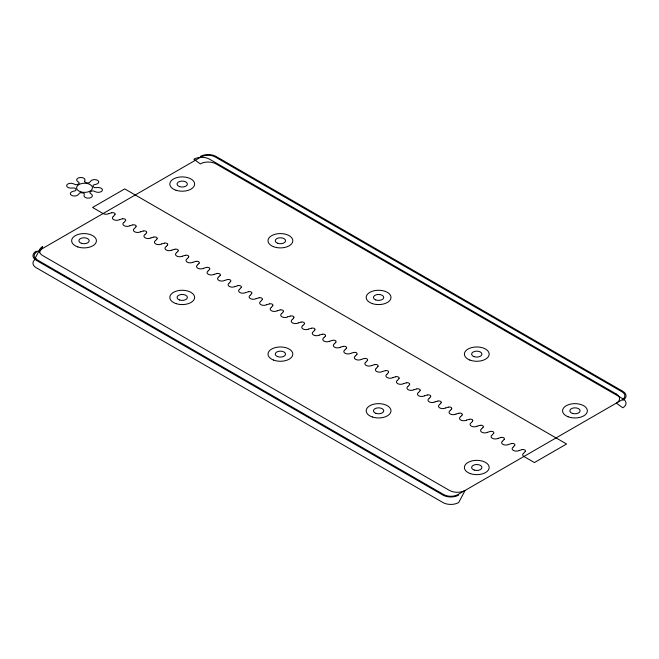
<?xml version="1.0" encoding="UTF-8"?>
<svg xmlns="http://www.w3.org/2000/svg" width="659" height="659" viewBox="0 0 659 659"><rect width="100%" height="100%" fill="white"/><g stroke="black" fill="none" stroke-linecap="round" stroke-linejoin="round"><path stroke-width="0.99" d="M35.479 257.587L38.7 251.516M39.433 252.562L42.654 246.491A11.112 6.417 0 0 0 42.654 255.56L449.43 490.411A11.112 6.417 0 0 0 465.139 490.411L458.689 502.553A11.112 6.417 0 0 1 442.972 502.553L36.204 267.711A11.112 6.417 0 0 1 36.204 258.641M114.88 214.694L113.702 216.086M125.399 220.773L124.222 222.157M135.919 226.844L134.724 228.245M146.446 232.915L145.235 234.332M156.982 238.962L155.779 240.378M167.485 245.066L166.29 246.466M178.004 251.137L176.81 252.545M188.523 257.216L187.329 258.616M199.043 263.287L197.848 264.687M209.562 269.358L208.351 270.775M220.106 275.404L218.887 276.838M230.601 281.508L229.406 282.909M241.12 287.579L239.925 288.988M251.639 293.659L250.445 295.059M262.158 299.73L260.948 301.147M272.686 305.801L271.475 307.218M283.222 311.847L281.994 313.289M293.725 317.951L292.514 319.368M304.244 324.022L303.033 325.439M314.78 330.068L313.552 331.51M325.299 336.139L324.071 337.589M335.826 342.21L334.591 343.66M346.346 348.29L345.11 349.731M356.865 354.361L355.662 355.778M367.384 360.432L366.165 361.865M377.904 366.503L376.701 367.928M388.423 372.582L387.204 374.015M398.942 378.653L397.707 380.103M409.461 384.724L408.275 386.133M419.981 390.803L418.778 392.22M430.5 396.875L429.289 398.308M441.019 402.946L439.825 404.371M451.539 409.025L450.328 410.458M462.066 415.096L460.83 416.546M472.585 421.167L471.399 422.576M483.105 427.246L481.902 428.663M493.624 433.317L492.405 434.751M504.143 439.388L502.941 440.813M514.663 445.468L513.443 446.901M525.157 451.572L523.946 452.988M108.941 213.59L111.668 212.799M119.46 219.669L122.187 218.87M129.98 225.74L132.706 224.941M140.499 231.811L143.225 231.021M151.018 237.891L153.745 237.092M161.537 243.962L164.264 243.163M172.057 250.033L174.783 249.242M182.576 256.112L185.303 255.313M193.095 262.183L195.822 261.384M203.615 268.254L206.349 267.463M214.134 274.333L216.869 273.534M224.653 280.404L227.388 279.605M235.181 286.476L237.907 285.676M245.7 292.555L248.427 291.756M256.219 298.626L258.946 297.827M266.738 304.697L269.465 303.898M277.258 310.776L279.984 309.977M287.777 316.847L290.504 316.048M298.296 322.918L301.023 322.119M308.816 328.998L311.542 328.198M319.335 335.069L322.062 334.27M329.854 341.14L332.589 340.341M340.373 347.211L343.108 346.42M350.893 353.29L353.628 352.491M361.42 359.361L364.147 358.562M371.94 365.432L374.666 364.641M382.459 371.511L385.185 370.712M392.978 377.582L395.705 376.783M403.497 383.653L406.224 382.863M414.017 389.733L416.743 388.934M424.536 395.804L427.263 395.005M435.055 401.875L437.782 401.084M445.575 407.954L448.301 407.155M456.094 414.025L458.829 413.226M466.613 420.096L469.348 419.297M477.132 426.175L479.867 425.376M487.66 432.246L490.387 431.447M498.179 438.317L500.906 437.518M508.699 444.397L511.425 443.598M519.218 450.468L521.944 449.669M523.65 453.235A4.176 2.414 0 0 0 523.889 456.489L534.416 462.56L566.567 443.993L124.732 188.902L92.573 207.47L103.092 213.541A4.176 2.414 0 0 0 108.735 213.681M522.159 449.619A2.414 1.392 0 0 1 524.704 449.94A2.414 1.392 0 0 1 525.264 451.415M519.012 450.558A4.176 2.414 0 0 1 513.369 450.41A4.176 2.414 0 0 1 513.13 447.156M511.639 443.548A2.414 1.392 0 0 1 514.185 443.869A2.414 1.392 0 0 1 514.745 445.344M508.493 444.479A4.176 2.414 0 0 1 502.85 444.339A4.176 2.414 0 0 1 502.603 441.085M501.12 437.477A2.414 1.392 0 0 1 503.665 437.798A2.414 1.392 0 0 1 504.226 439.265M497.973 438.408A4.176 2.414 0 0 1 492.331 438.268A4.176 2.414 0 0 1 492.084 435.014M490.601 431.398A2.414 1.392 0 0 1 493.146 431.727A2.414 1.392 0 0 1 493.706 433.194M487.454 432.337A4.176 2.414 0 0 1 481.811 432.197A4.176 2.414 0 0 1 481.564 428.935M480.081 425.327A2.414 1.392 0 0 1 482.627 425.648A2.414 1.392 0 0 1 483.179 427.123M476.935 426.258A4.176 2.414 0 0 1 471.292 426.118A4.176 2.414 0 0 1 471.045 422.864M469.554 419.256A2.414 1.392 0 0 1 472.108 419.577A2.414 1.392 0 0 1 472.66 421.043M466.415 420.187A4.176 2.414 0 0 1 460.773 420.047A4.176 2.414 0 0 1 460.526 416.793M459.035 413.185A2.414 1.392 0 0 1 461.588 413.506A2.414 1.392 0 0 1 462.14 414.972M455.896 414.116A4.176 2.414 0 0 1 450.254 413.976A4.176 2.414 0 0 1 450.006 410.714M448.515 407.105A2.414 1.392 0 0 1 451.069 407.427A2.414 1.392 0 0 1 451.621 408.901M445.369 408.036A4.176 2.414 0 0 1 439.734 407.896A4.176 2.414 0 0 1 439.487 404.642M437.996 401.034A2.414 1.392 0 0 1 440.541 401.356A2.414 1.392 0 0 1 441.102 402.83M434.849 401.965A4.176 2.414 0 0 1 429.215 401.825A4.176 2.414 0 0 1 428.968 398.571M427.477 394.963A2.414 1.392 0 0 1 430.022 395.285A2.414 1.392 0 0 1 430.582 396.751M424.33 395.894A4.176 2.414 0 0 1 418.696 395.754A4.176 2.414 0 0 1 418.449 392.492M416.958 388.884A2.414 1.392 0 0 1 419.503 389.205A2.414 1.392 0 0 1 420.063 390.68M413.811 389.815A4.176 2.414 0 0 1 408.176 389.675A4.176 2.414 0 0 1 407.929 386.421M406.438 382.813A2.414 1.392 0 0 1 408.984 383.134A2.414 1.392 0 0 1 409.544 384.609M403.292 383.744A4.176 2.414 0 0 1 397.649 383.604A4.176 2.414 0 0 1 397.41 380.35M395.919 376.742A2.414 1.392 0 0 1 398.464 377.063A2.414 1.392 0 0 1 399.024 378.53M392.772 377.673A4.176 2.414 0 0 1 387.13 377.533A4.176 2.414 0 0 1 386.891 374.271M385.4 370.663A2.414 1.392 0 0 1 387.945 370.984A2.414 1.392 0 0 1 388.505 372.459M382.253 371.602A4.176 2.414 0 0 1 376.61 371.454A4.176 2.414 0 0 1 376.363 368.2M374.88 364.592A2.414 1.392 0 0 1 377.426 364.913A2.414 1.392 0 0 1 377.986 366.388M371.734 365.523A4.176 2.414 0 0 1 366.091 365.383A4.176 2.414 0 0 1 365.844 362.129M364.361 358.521A2.414 1.392 0 0 1 366.906 358.842A2.414 1.392 0 0 1 367.467 360.308M361.214 359.452A4.176 2.414 0 0 1 355.572 359.312A4.176 2.414 0 0 1 355.325 356.049M353.842 352.441A2.414 1.392 0 0 1 356.387 352.763A2.414 1.392 0 0 1 356.939 354.237M350.695 353.381A4.176 2.414 0 0 1 345.052 353.232A4.176 2.414 0 0 1 344.805 349.978M343.314 346.37A2.414 1.392 0 0 1 345.868 346.692A2.414 1.392 0 0 1 346.42 348.166M340.176 347.301A4.176 2.414 0 0 1 334.533 347.161A4.176 2.414 0 0 1 334.286 343.907M332.795 340.299A2.414 1.392 0 0 1 335.349 340.621A2.414 1.392 0 0 1 335.901 342.087M329.657 341.23A4.176 2.414 0 0 1 324.014 341.09A4.176 2.414 0 0 1 323.767 337.828M322.276 334.22A2.414 1.392 0 0 1 324.829 334.541A2.414 1.392 0 0 1 325.381 336.016M319.129 335.159A4.176 2.414 0 0 1 313.495 335.011A4.176 2.414 0 0 1 313.247 331.757M311.756 328.149A2.414 1.392 0 0 1 314.302 328.47A2.414 1.392 0 0 1 314.862 329.945M308.61 329.08A4.176 2.414 0 0 1 302.975 328.94A4.176 2.414 0 0 1 302.728 325.686M301.237 322.078A2.414 1.392 0 0 1 303.783 322.399A2.414 1.392 0 0 1 304.343 323.866M298.09 323.009A4.176 2.414 0 0 1 292.456 322.869A4.176 2.414 0 0 1 292.209 319.615M290.718 315.999A2.414 1.392 0 0 1 293.263 316.328A2.414 1.392 0 0 1 293.823 317.795M287.571 316.938A4.176 2.414 0 0 1 281.937 316.79A4.176 2.414 0 0 1 281.69 313.536M280.199 309.928A2.414 1.392 0 0 1 282.744 310.249A2.414 1.392 0 0 1 283.304 311.723M277.052 310.859A4.176 2.414 0 0 1 271.409 310.719A4.176 2.414 0 0 1 271.17 307.465M269.679 303.857A2.414 1.392 0 0 1 272.225 304.178A2.414 1.392 0 0 1 272.785 305.644M266.533 304.787A4.176 2.414 0 0 1 260.89 304.647A4.176 2.414 0 0 1 260.651 301.394M259.16 297.786A2.414 1.392 0 0 1 261.705 298.107A2.414 1.392 0 0 1 262.266 299.573M256.013 298.716A4.176 2.414 0 0 1 250.371 298.576A4.176 2.414 0 0 1 250.123 295.314M248.641 291.706A2.414 1.392 0 0 1 251.186 292.028A2.414 1.392 0 0 1 251.746 293.502M245.494 292.637A4.176 2.414 0 0 1 239.851 292.497A4.176 2.414 0 0 1 239.604 289.243M238.121 285.635A2.414 1.392 0 0 1 240.667 285.957A2.414 1.392 0 0 1 241.227 287.423M234.975 286.566A4.176 2.414 0 0 1 229.332 286.426A4.176 2.414 0 0 1 229.085 283.172M227.602 279.564A2.414 1.392 0 0 1 230.148 279.886A2.414 1.392 0 0 1 230.699 281.352M224.455 280.495A4.176 2.414 0 0 1 218.813 280.355A4.176 2.414 0 0 1 218.566 277.093M217.075 273.485A2.414 1.392 0 0 1 219.628 273.806A2.414 1.392 0 0 1 220.18 275.281M213.936 274.416A4.176 2.414 0 0 1 208.293 274.276A4.176 2.414 0 0 1 208.046 271.022M206.555 267.414A2.414 1.392 0 0 1 209.109 267.735A2.414 1.392 0 0 1 209.661 269.21M203.417 268.345A4.176 2.414 0 0 1 197.774 268.205A4.176 2.414 0 0 1 197.527 264.951M196.036 261.343A2.414 1.392 0 0 1 198.59 261.664A2.414 1.392 0 0 1 199.142 263.13M192.889 262.274A4.176 2.414 0 0 1 187.255 262.134A4.176 2.414 0 0 1 187.008 258.872M185.517 255.264A2.414 1.392 0 0 1 188.062 255.585A2.414 1.392 0 0 1 188.622 257.059M182.37 256.203A4.176 2.414 0 0 1 176.736 256.054A4.176 2.414 0 0 1 176.488 252.801M174.997 249.193A2.414 1.392 0 0 1 177.543 249.514A2.414 1.392 0 0 1 178.103 250.988M171.851 250.123A4.176 2.414 0 0 1 166.216 249.983A4.176 2.414 0 0 1 165.969 246.73M164.478 243.122A2.414 1.392 0 0 1 167.024 243.443A2.414 1.392 0 0 1 167.584 244.909M161.331 244.052A4.176 2.414 0 0 1 155.697 243.912A4.176 2.414 0 0 1 155.45 240.65M153.959 237.042A2.414 1.392 0 0 1 156.504 237.364A2.414 1.392 0 0 1 157.064 238.838M150.812 237.981A4.176 2.414 0 0 1 145.169 237.833A4.176 2.414 0 0 1 144.931 234.579M143.44 230.971A2.414 1.392 0 0 1 145.985 231.293A2.414 1.392 0 0 1 146.545 232.767M140.293 231.902A4.176 2.414 0 0 1 134.65 231.762A4.176 2.414 0 0 1 134.411 228.508M132.92 224.9A2.414 1.392 0 0 1 135.466 225.221A2.414 1.392 0 0 1 136.026 226.688M129.774 225.831A4.176 2.414 0 0 1 124.131 225.691A4.176 2.414 0 0 1 123.884 222.429M122.401 218.821A2.414 1.392 0 0 1 124.946 219.142A2.414 1.392 0 0 1 125.507 220.617M119.254 219.76A4.176 2.414 0 0 1 113.612 219.612A4.176 2.414 0 0 1 113.364 216.358M111.882 212.75A2.414 1.392 0 0 1 114.427 213.071A2.414 1.392 0 0 1 114.987 214.546M458.689 495.107A11.112 6.417 0 0 1 442.972 495.107L36.204 260.256A11.112 6.417 0 0 1 36.204 251.186M200.311 156.438A11.112 6.417 0 0 1 216.028 156.438L622.796 391.289A11.112 6.417 0 0 1 622.796 400.359M84.698 181.217L84.789 181.859A1.697 0.98 0 0 0 85.176 182.238L85.563 182.428A4.168 2.405 0 0 0 88.314 182.848L88.808 182.798A1.697 0.98 0 0 0 89.467 182.584L90.802 181.003A4.168 2.405 0 0 1 97.524 180.311A4.168 2.405 0 0 1 96.338 184.199L93.594 184.965A1.697 0.98 0 0 0 93.216 185.344L93.133 185.632A4.168 2.405 0 0 0 93.866 187.222L94.196 187.444A1.697 0.98 0 0 0 94.847 187.667L97.894 187.543A4.168 2.405 0 0 1 102.277 190.558A4.168 2.405 0 0 1 95.868 191.909L93.339 190.921A1.697 0.98 0 0 0 92.581 190.921L92.103 191.019A4.168 2.405 0 0 0 90.085 192.189L89.921 192.461A1.697 0.98 0 0 0 89.912 192.898L91.626 194.356A4.168 2.405 0 0 1 89.286 198.062A4.168 2.405 0 0 1 84.064 195.525L84.278 193.771A1.697 0.98 0 0 0 83.891 193.392L83.504 193.202A4.168 2.405 0 0 0 80.752 192.782L80.258 192.832A1.697 0.98 0 0 0 79.599 193.046L78.264 194.627A4.168 2.405 0 0 1 71.543 195.319A4.168 2.405 0 0 1 72.729 191.44L75.472 190.665A1.697 0.98 0 0 0 75.851 190.286L75.933 189.998A4.168 2.405 0 0 0 75.2 188.408L74.871 188.186A1.697 0.98 0 0 0 74.22 187.963L71.172 188.087A4.168 2.405 0 0 1 66.79 185.072A4.168 2.405 0 0 1 73.198 183.721L75.736 184.709A1.697 0.98 0 0 0 76.485 184.709L76.963 184.611A4.168 2.405 0 0 0 78.981 183.441L79.146 183.169A1.697 0.98 0 0 0 79.154 182.732L77.441 181.274A4.168 2.405 0 0 1 79.78 177.568A4.168 2.405 0 0 1 85.003 180.105L84.698 181.217M201.16 156.924L37.044 251.672A9.918 5.725 0 0 0 37.044 259.77L443.82 494.621A9.918 5.725 0 0 0 457.84 494.621L621.956 399.873A9.918 5.725 0 0 0 621.956 391.776L215.18 156.924A9.918 5.725 0 0 0 201.16 156.924M616.346 394.041L209.57 159.19A11.112 6.417 0 0 0 193.861 159.19L200.311 163.893A11.112 6.417 0 0 1 216.028 163.893L622.796 398.736A11.112 6.417 0 0 1 622.796 407.806L616.346 403.11A11.112 6.417 0 0 0 616.346 394.041M81.452 243.319A5.157 2.974 0 0 0 89.196 240.741A5.157 2.974 0 0 0 81.452 238.163A5.157 2.974 0 0 0 81.452 243.319M179.643 186.637A5.157 2.974 0 0 0 187.378 184.05A5.157 2.974 0 0 0 179.643 181.472A5.157 2.974 0 0 0 179.643 186.637M179.643 300.01A5.157 2.974 0 0 0 187.378 297.431A5.157 2.974 0 0 0 179.643 294.853A5.157 2.974 0 0 0 179.643 300.01M277.513 243.204A5.157 2.974 0 0 0 285.553 240.955A5.157 2.974 0 0 0 278.156 238.064A5.157 2.974 0 0 0 277.513 243.204M277.513 356.585A5.157 2.974 0 0 0 285.553 354.328A5.157 2.974 0 0 0 278.156 351.436A5.157 2.974 0 0 0 277.513 356.585M375.704 299.894A5.157 2.974 0 0 0 383.736 297.637A5.157 2.974 0 0 0 376.338 294.754A5.157 2.974 0 0 0 375.704 299.894M376.017 413.382A5.157 2.974 0 0 0 383.752 410.804A5.157 2.974 0 0 0 376.017 408.226A5.157 2.974 0 0 0 376.017 413.382M473.887 356.585A5.157 2.974 0 0 0 481.927 354.328A5.157 2.974 0 0 0 474.529 351.436A5.157 2.974 0 0 0 473.887 356.585M474.2 470.073A5.157 2.974 0 0 0 481.935 467.495A5.157 2.974 0 0 0 474.2 464.908A5.157 2.974 0 0 0 474.2 470.073M572.391 413.382A5.157 2.974 0 0 0 580.126 410.804A5.157 2.974 0 0 0 572.391 408.226A5.157 2.974 0 0 0 572.391 413.382M77.836 246.944A12.397 7.158 0 0 0 96.428 240.741A12.397 7.158 0 0 0 77.836 234.546A12.397 7.158 0 0 0 77.836 246.944M176.019 190.253A12.397 7.158 0 0 0 194.619 184.05A12.397 7.158 0 0 0 176.019 177.856A12.397 7.158 0 0 0 176.019 190.253M176.019 303.626A12.397 7.158 0 0 0 194.619 297.431A12.397 7.158 0 0 0 176.019 291.229A12.397 7.158 0 0 0 176.019 303.626M273.46 246.672A12.397 7.158 0 0 0 292.777 241.252A12.397 7.158 0 0 0 274.992 234.299A12.397 7.158 0 0 0 273.46 246.672M273.46 360.045A12.397 7.158 0 0 0 292.777 354.624A12.397 7.158 0 0 0 274.992 347.68A12.397 7.158 0 0 0 273.46 360.045M372.393 303.626A12.397 7.158 0 0 0 390.993 297.431A12.397 7.158 0 0 0 372.393 291.229A12.397 7.158 0 0 0 372.393 303.626M372.393 416.999A12.397 7.158 0 0 0 390.993 410.804A12.397 7.158 0 0 0 372.393 404.601A12.397 7.158 0 0 0 372.393 416.999M469.834 360.045A12.397 7.158 0 0 0 489.143 354.624A12.397 7.158 0 0 0 471.366 347.68A12.397 7.158 0 0 0 469.834 360.045M470.584 473.689A12.397 7.158 0 0 0 489.176 467.495A12.397 7.158 0 0 0 470.584 461.292A12.397 7.158 0 0 0 470.584 473.689M568.017 416.735A12.397 7.158 0 0 0 587.334 411.315A12.397 7.158 0 0 0 569.549 404.362A12.397 7.158 0 0 0 568.017 416.735M80.563 191.785A7.933 4.58 0 0 0 92.466 187.815A7.933 4.58 0 0 0 80.563 183.845A7.933 4.58 0 0 0 80.563 191.785"/></g></svg>
